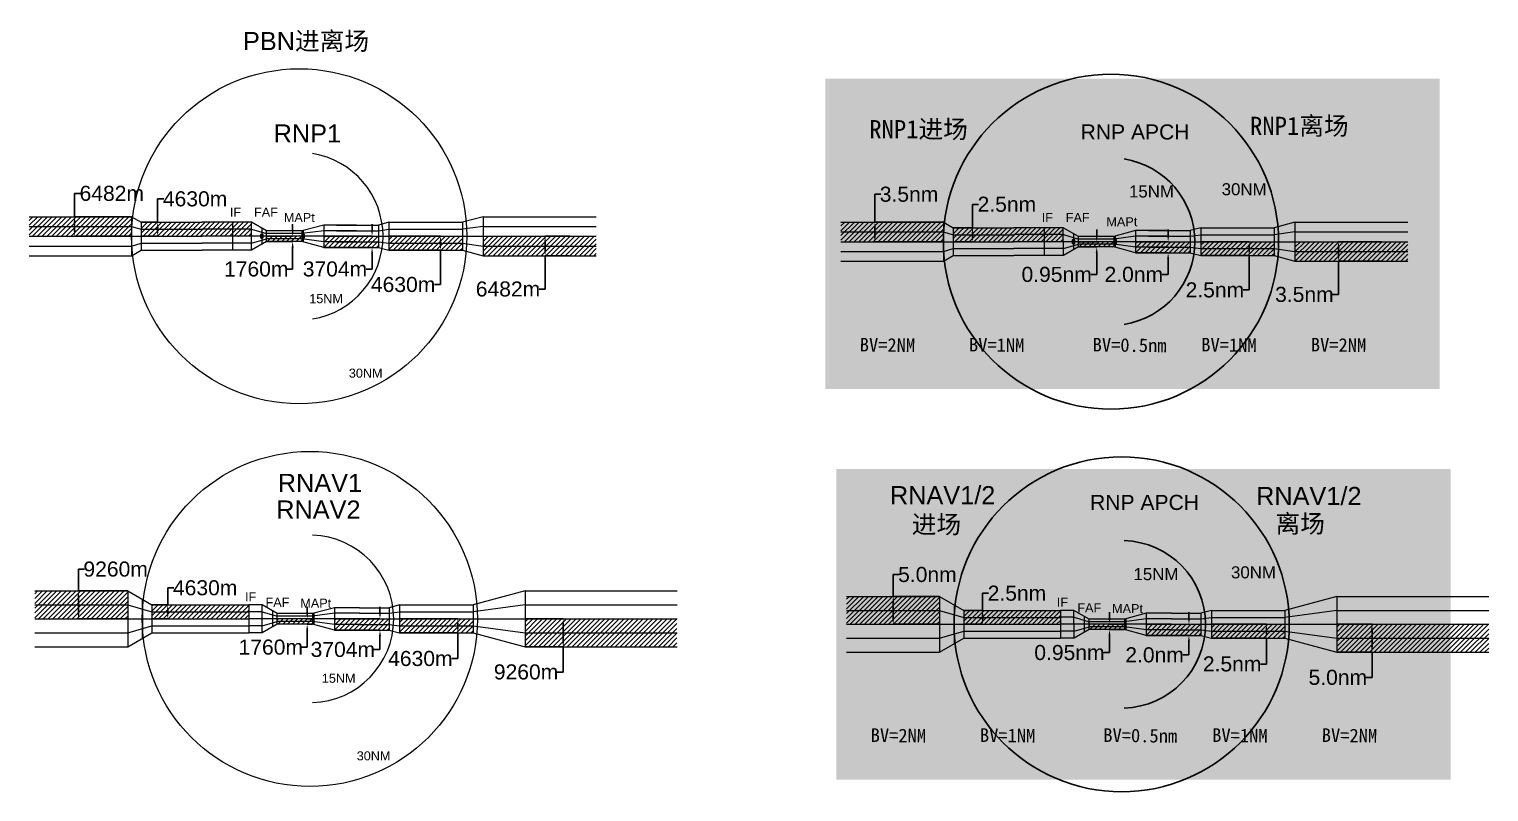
# Model space of a CAD drawing. Header units: metres. Extents: x 19099176 to 20012161, y 3456532 to 4050667.
# Drawn here: x 19465944 to 19949799, y 3797689 to 4050667 of the extents above; entities that cross this region are included whole.
import ezdxf

# ---------------------------------------------------------------- set-up
doc = ezdxf.new("R2010")
doc.units = ezdxf.units.M
doc.header["$MEASUREMENT"] = 0
doc.layers.get('0').update_dxf_attribs({"color": 250, "lineweight": 0})
doc.layers.get('Defpoints').update_dxf_attribs({"color": 6, "lineweight": 0})
doc.styles.add('Legend', font='simhei.ttf')
doc.styles.get("Standard").update_dxf_attribs({"font": 'arial.ttf'})
doc.dimstyles.get("Standard").update_dxf_attribs({"dimtxt": 0.18, "dimasz": 0.18, "dimexe": 0.18, "dimexo": 0.0625, "dimgap": 0.09, "dimtad": 0, "dimtih": 1, "dimtoh": 1, "dimdec": 4, "dimzin": 0, "dimdsep": 46, "dimtxsty": 'Standard', "dimcen": 0.09, "dimadec": 0, "dimazin": 0, "dimtfac": 1, "dimtdec": 4, "dimtofl": 0, "dimtmove": 0, "dimatfit": 3, "dimfxl": 1, "dimtolj": 1, "dimtzin": 0, "dimarcsym": 0})
pattern_1 = [(45, (269098.4, -1798), (-795.49513, 795.49513), [])]

# ---------------------------------------------------------------- blocks, each defined once
blk = doc.blocks.new('*U82')
for p, q in [((-15372, 3704), (-1482, 3704)), ((-15372, 1852), (-1482, 1852)), ((-15372, 0), (-1482, 0)), ((1974, 4630), (-1482, 3704)), ((-1482, 3704), (-1482, -3704)), ((-1482, 1852), (1974, 2315)), ((-1482, 0), (26298, 0)), ((1974, 4630), (26298, 4630)), ((1974, 4630), (1974, -4630)), ((1974, 2315), (26298, 2315)), ((-15372, -1852), (-1482, -1852)), ((-15372, -3704), (-1482, -3704)), ((-1482, -1852), (1974, -2315)), ((-1482, -3704), (1974, -4630)), ((1974, -2315), (26298, -2315)), ((1974, -4630), (26298, -4630))]:
    blk.add_line(p, q)
blk = doc.blocks.new('*U141')
for p, q in [((-17146, 4640), (-33551, 4640)), ((-17137, 2325), (-33551, 2325)), ((0, 0), (-33551, 0)), ((-12158, 1760), (-17146, 4640)), ((-17111, -4620), (-17146, 4640)), ((-17137, 2325), (-12157, 880)), ((-13760, 2685), (-13760, -2686)), ((0, 1760), (-12158, 1760)), ((-12154, -1760), (-12158, 1760)), ((0, 880), (-12157, 880)), ((6811, 3704), (-444, 1760)), ((6811, 1852), (-444, 880)), ((-444, 1760), (-444, -1760)), ((0, 1760), (0, -1760)), ((17604, 0), (0, 0)), ((17604, 3704), (6811, 3704)), ((6811, 3704), (6811, -3704)), ((17604, 1852), (6811, 1852)), ((-17120, -2305), (-33551, -2305)), ((-17111, -4620), (-33551, -4620)), ((-17120, -2305), (-12155, -880)), ((-12154, -1760), (-17111, -4620)), ((0, -880), (-12155, -880)), ((0, -1760), (-12154, -1760)), ((6811, -1852), (-444, -880)), ((6811, -3704), (-444, -1760)), ((17604, -1852), (6811, -1852)), ((17604, -3704), (6811, -3704))]:
    blk.add_line(p, q)
blk = doc.blocks.new('*U140')
for p, q in [((-17146, 4640), (-21587, 4640)), ((-17137, 2325), (-21587, 2325)), ((0, 0), (-21587, 0)), ((-12158, 1760), (-17146, 4640)), ((-17111, -4620), (-17146, 4640)), ((-17137, 2325), (-12157, 880)), ((-13760, 2685), (-13760, -2686)), ((0, 1760), (-12158, 1760)), ((-12154, -1760), (-12158, 1760)), ((0, 880), (-12157, 880)), ((6811, 3704), (-444, 1760)), ((6811, 1852), (-444, 880)), ((-444, 1760), (-444, -1760)), ((0, 1760), (0, -1760)), ((15146, 0), (0, 0)), ((15146, 3704), (6811, 3704)), ((6811, 3704), (6811, -3704)), ((15146, 1852), (6811, 1852)), ((-17120, -2305), (-21587, -2305)), ((-17111, -4620), (-21587, -4620)), ((-17120, -2305), (-12155, -880)), ((-12154, -1760), (-17111, -4620)), ((0, -880), (-12155, -880)), ((0, -1760), (-12154, -1760)), ((6811, -1852), (-444, -880)), ((6811, -3704), (-444, -1760)), ((15146, -1852), (6811, -1852)), ((15146, -3704), (6811, -3704))]:
    blk.add_line(p, q)
blk = doc.blocks.new('*D87')
at = {"color": 0, "lineweight": -2, "transparency": 16777216}
for p, q in [((19482290, 3864307), (19482290, 3871550)), ((19482290, 3871550), (19484290, 3871550)), ((19498622, 3864307), (19482290, 3864307)), ((19482290, 3857047), (19482290, 3862307)), ((19498622, 3855047), (19482290, 3855047))]:
    blk.add_line(p, q, dxfattribs=at)
at = {"color": 0, "transparency": 16777216}
for points in [[(19481957, 3862307), (19482624, 3862307), (19482290, 3864307)], [(19481957, 3857047), (19482624, 3857047), (19482290, 3855047)]]:
    blk.add_solid(points, dxfattribs=at)
at = {"layer": 'Defpoints', "color": 0, "transparency": 16777216}
for p in [(19498622, 3864307), (19482290, 3855047), (19498622, 3855047)]:
    blk.add_point(p, dxfattribs=at)
at = {"color": 0, "transparency": 16777216, "insert": (19494599, 3871550), "char_height": 5000, "attachment_point": 5}
blk.add_mtext('\\A1;9260m', dxfattribs=at)
blk = doc.blocks.new('*D94')
at = {"color": 0, "lineweight": -2, "transparency": 16777216}
for p, q in [((19511872, 3859677), (19511872, 3865355)), ((19511872, 3865355), (19513872, 3865355)), ((19506642, 3859677), (19511872, 3859677)), ((19511872, 3857047), (19511872, 3857677)), ((19506642, 3855047), (19511872, 3855047))]:
    blk.add_line(p, q, dxfattribs=at)
at = {"color": 0, "transparency": 16777216}
for points in [[(19511539, 3857677), (19512205, 3857677), (19511872, 3859677)], [(19511539, 3857047), (19512205, 3857047), (19511872, 3855047)]]:
    blk.add_solid(points, dxfattribs=at)
at = {"layer": 'Defpoints', "color": 0, "transparency": 16777216}
for p in [(19506642, 3859677), (19506642, 3855047), (19511872, 3855047)]:
    blk.add_point(p, dxfattribs=at)
at = {"color": 0, "transparency": 16777216, "insert": (19524281, 3865355), "char_height": 5000, "attachment_point": 5}
blk.add_mtext('\\A1;4630m', dxfattribs=at)
blk = doc.blocks.new('*D88')
at = {"color": 0, "lineweight": -2, "transparency": 16777216}
for p, q in [((19582230, 3857032), (19582232, 3859032)), ((19567155, 3855047), (19582228, 3855032)), ((19567151, 3851343), (19582224, 3851328)), ((19582222, 3849328), (19582217, 3844893)), ((19582217, 3844893), (19580217, 3844893))]:
    blk.add_line(p, q, dxfattribs=at)
at = {"color": 0, "transparency": 16777216}
for points in [[(19581896, 3857032), (19582563, 3857031), (19582227, 3855032)], [(19581888, 3849328), (19582555, 3849327), (19582224, 3851328)]]:
    blk.add_solid(points, dxfattribs=at)
at = {"layer": 'Defpoints', "color": 0, "transparency": 16777216}
for p in [(19567154, 3855047), (19582227, 3855032), (19567151, 3851343)]:
    blk.add_point(p, dxfattribs=at)
at = {"color": 0, "transparency": 16777216, "insert": (19569910, 3844893), "char_height": 5000, "attachment_point": 5}
blk.add_mtext('\\A1;3704m', dxfattribs=at)
blk = doc.blocks.new('*D89')
at = {"color": 0, "lineweight": -2, "transparency": 16777216}
for p, q in [((19630351, 3855047), (19642959, 3855047)), ((19642959, 3853047), (19642959, 3847787)), ((19630351, 3845787), (19642959, 3845787)), ((19642959, 3845787), (19642959, 3837433)), ((19642959, 3837433), (19640959, 3837433))]:
    blk.add_line(p, q, dxfattribs=at)
at = {"color": 0, "transparency": 16777216}
for points in [[(19642626, 3853047), (19643292, 3853047), (19642959, 3855047)], [(19642626, 3847787), (19643292, 3847787), (19642959, 3845787)]]:
    blk.add_solid(points, dxfattribs=at)
at = {"layer": 'Defpoints', "color": 0, "transparency": 16777216}
for p in [(19630351, 3855047), (19642959, 3855047), (19630351, 3845787)]:
    blk.add_point(p, dxfattribs=at)
at = {"color": 0, "transparency": 16777216, "insert": (19630650, 3837433), "char_height": 5000, "attachment_point": 5}
blk.add_mtext('\\A1;9260m', dxfattribs=at)
blk = doc.blocks.new('*D95')
at = {"color": 0, "lineweight": -2, "transparency": 16777216}
for p, q in [((19588748, 3855047), (19608024, 3855047)), ((19608024, 3853047), (19608024, 3852417)), ((19588748, 3850417), (19608024, 3850417)), ((19608024, 3850417), (19608024, 3841888)), ((19608024, 3841888), (19606024, 3841888))]:
    blk.add_line(p, q, dxfattribs=at)
at = {"color": 0, "transparency": 16777216}
for points in [[(19607690, 3853047), (19608357, 3853047), (19608024, 3855047)], [(19607690, 3852417), (19608357, 3852417), (19608024, 3850417)]]:
    blk.add_solid(points, dxfattribs=at)
at = {"layer": 'Defpoints', "color": 0, "transparency": 16777216}
for p in [(19588748, 3855047), (19608024, 3855047), (19588748, 3850417)]:
    blk.add_point(p, dxfattribs=at)
at = {"color": 0, "transparency": 16777216, "insert": (19595614, 3841888), "char_height": 5000, "attachment_point": 5}
blk.add_mtext('\\A1;4630m', dxfattribs=at)
blk = doc.blocks.new('*D96')
at = {"color": 0, "lineweight": -2, "transparency": 16777216}
for p, q in [((19481004, 3988459), (19481004, 3996182)), ((19481004, 3996182), (19483004, 3996182)), ((19499896, 3988459), (19481004, 3988459)), ((19481004, 3983977), (19481004, 3986459)), ((19499896, 3981977), (19481004, 3981977))]:
    blk.add_line(p, q, dxfattribs=at)
at = {"color": 0, "transparency": 16777216}
for points in [[(19480671, 3986459), (19481338, 3986459), (19481004, 3988459)], [(19480671, 3983977), (19481338, 3983977), (19481004, 3981977)]]:
    blk.add_solid(points, dxfattribs=at)
at = {"layer": 'Defpoints', "color": 0, "transparency": 16777216}
for p in [(19499896, 3988459), (19481004, 3981977), (19499896, 3981977)]:
    blk.add_point(p, dxfattribs=at)
at = {"color": 0, "transparency": 16777216, "insert": (19493327, 3996182), "char_height": 5000, "attachment_point": 5}
blk.add_mtext('\\A1;6482m', dxfattribs=at)
blk = doc.blocks.new('*D90')
at = {"color": 0, "lineweight": -2, "transparency": 16777216}
for p, q in [((19508527, 3986607), (19508527, 3994360)), ((19508527, 3994360), (19510527, 3994360)), ((19503104, 3986607), (19508527, 3986607)), ((19508527, 3983977), (19508527, 3984607)), ((19503104, 3981977), (19508527, 3981977))]:
    blk.add_line(p, q, dxfattribs=at)
at = {"color": 0, "transparency": 16777216}
for points in [[(19508194, 3984607), (19508860, 3984607), (19508527, 3986607)], [(19508194, 3983977), (19508860, 3983977), (19508527, 3981977)]]:
    blk.add_solid(points, dxfattribs=at)
at = {"layer": 'Defpoints', "color": 0, "transparency": 16777216}
for p in [(19503104, 3986607), (19503104, 3981977), (19508527, 3981977)]:
    blk.add_point(p, dxfattribs=at)
at = {"color": 0, "transparency": 16777216, "insert": (19520936, 3994360), "char_height": 5000, "attachment_point": 5}
blk.add_mtext('\\A1;4630m', dxfattribs=at)
blk = doc.blocks.new('*D91')
at = {"color": 0, "lineweight": -2, "transparency": 16777216}
for p, q in [((19585210, 3981977), (19602303, 3981977)), ((19585210, 3977347), (19602303, 3977347)), ((19602303, 3979977), (19602303, 3979347)), ((19602303, 3977347), (19602303, 3965947)), ((19602303, 3965947), (19600303, 3965947))]:
    blk.add_line(p, q, dxfattribs=at)
at = {"color": 0, "transparency": 16777216}
for points in [[(19601970, 3979977), (19602637, 3979977), (19602303, 3981977)], [(19601970, 3979347), (19602637, 3979347), (19602303, 3977347)]]:
    blk.add_solid(points, dxfattribs=at)
at = {"layer": 'Defpoints', "color": 0, "transparency": 16777216}
for p in [(19585210, 3981977), (19585210, 3977347), (19602303, 3981977)]:
    blk.add_point(p, dxfattribs=at)
at = {"color": 0, "transparency": 16777216, "insert": (19589894, 3965947), "char_height": 5000, "attachment_point": 5}
blk.add_mtext('\\A1;4630m', dxfattribs=at)
blk = doc.blocks.new('*D92')
at = {"color": 0, "lineweight": -2, "transparency": 16777216}
for p, q in [((19579614, 3983977), (19579614, 3985977)), ((19563612, 3978273), (19579614, 3978273)), ((19563616, 3981977), (19579614, 3981977)), ((19579614, 3976273), (19579614, 3971106)), ((19579614, 3971106), (19577614, 3971106))]:
    blk.add_line(p, q, dxfattribs=at)
at = {"color": 0, "transparency": 16777216}
for points in [[(19579281, 3983977), (19579948, 3983977), (19579614, 3981977)], [(19579281, 3976273), (19579948, 3976273), (19579614, 3978273)]]:
    blk.add_solid(points, dxfattribs=at)
at = {"layer": 'Defpoints', "color": 0, "transparency": 16777216}
for p in [(19563612, 3978273), (19563616, 3981977), (19579614, 3981977)]:
    blk.add_point(p, dxfattribs=at)
at = {"color": 0, "transparency": 16777216, "insert": (19567307, 3971106), "char_height": 5000, "attachment_point": 5}
blk.add_mtext('\\A1;3704m', dxfattribs=at)
blk = doc.blocks.new('*D93')
at = {"color": 0, "lineweight": -2, "transparency": 16777216}
for p, q in [((19553277, 3983977), (19553277, 3985977)), ((19544646, 3981977), (19553277, 3981977)), ((19544647, 3980217), (19553277, 3980217)), ((19553277, 3978217), (19553277, 3971091)), ((19553277, 3971091), (19551277, 3971091))]:
    blk.add_line(p, q, dxfattribs=at)
at = {"color": 0, "transparency": 16777216}
for points in [[(19552944, 3983977), (19553611, 3983977), (19553277, 3981977)], [(19552944, 3978217), (19553611, 3978217), (19553277, 3980217)]]:
    blk.add_solid(points, dxfattribs=at)
at = {"layer": 'Defpoints', "color": 0, "transparency": 16777216}
for p in [(19544646, 3981977), (19544647, 3980217), (19553277, 3981977)]:
    blk.add_point(p, dxfattribs=at)
at = {"color": 0, "transparency": 16777216, "insert": (19541204, 3971091), "char_height": 5000, "attachment_point": 5}
blk.add_mtext('\\A1;1760m', dxfattribs=at)
blk = doc.blocks.new('*U80')
for p, q in [((-35630, 9260), (-4812, 9260)), ((-4812, 9260), (-4812, -9260)), ((-4812, 9260), (3208, 4630)), ((16, 6473), (16, -6473)), ((-35630, 4630), (-4812, 4630)), ((-35630, 0), (35319, 0)), ((-4812, 4630), (3208, 2315)), ((3208, 4630), (35319, 4630)), ((3208, 4630), (3208, -4630)), ((3208, 2315), (35319, 2315)), ((-35630, -4630), (-4812, -4630)), ((-4812, -4630), (3208, -2315)), ((-4812, -9260), (3208, -4630)), ((3208, -2315), (35319, -2315)), ((3208, -4630), (35319, -4630)), ((-35630, -9260), (-4812, -9260))]:
    blk.add_line(p, q)
blk = doc.blocks.new('*U81')
for p, q in [((15797, 9260), (-1482, 4630)), ((15797, 9260), (66147, 9260)), ((15797, 9260), (15797, -9260)), ((-15372, 4630), (-1482, 4630)), ((-15372, 2315), (-1482, 2315)), ((-15372, 0), (-1482, 0)), ((15797, 4630), (-1482, 2315)), ((-1482, 4630), (-1482, -4630)), ((-1482, 0), (66147, 0)), ((15797, 4630), (66147, 4630)), ((-15372, -2315), (-1482, -2315)), ((-15372, -4630), (-1482, -4630)), ((-1482, -2315), (15797, -4630)), ((-1482, -4630), (15797, -9260)), ((15797, -4630), (66147, -4630)), ((15797, -9260), (66147, -9260))]:
    blk.add_line(p, q)
blk = doc.blocks.new('*U83')
for p, q in [((-11288, 3704), (-1482, 3704)), ((-11288, 1852), (-1482, 1852)), ((-11288, 0), (-1482, 0)), ((1974, 4630), (-1482, 3704)), ((-1482, 3704), (-1482, -3704)), ((-1482, 1852), (1974, 2315)), ((-1482, 0), (14963, 0)), ((1974, 4630), (14963, 4630)), ((1974, 4630), (1974, -4630)), ((1974, 2315), (14963, 2315)), ((-11288, -1852), (-1482, -1852)), ((-11288, -3704), (-1482, -3704)), ((-1482, -1852), (1974, -2315)), ((-1482, -3704), (1974, -4630)), ((1974, -2315), (14963, -2315)), ((1974, -4630), (14963, -4630))]:
    blk.add_line(p, q)
blk = doc.blocks.new('*U84')
for p, q in [((-33952, 6482), (0, 6482)), ((0, 6482), (0, -6482)), ((0, 6482), (3208, 4630)), ((-33952, 3241), (0, 3241)), ((-33952, 0), (3208, 0)), ((0, 3241), (3208, 2315)), ((3208, 4630), (3208, -4630)), ((3208, 4630), (23354, 4630)), ((3208, 2315), (23354, 2315)), ((3208, 0), (23354, 0)), ((-33952, -3241), (0, -3241)), ((0, -3241), (3208, -2315)), ((0, -6482), (3208, -4630)), ((3208, -2315), (23354, -2315)), ((3208, -4630), (23354, -4630)), ((-33952, -6482), (0, -6482))]:
    blk.add_line(p, q)
blk = doc.blocks.new('*U85')
for p, q in [((5430, 6482), (-1482, 4630)), ((5430, 6482), (42886, 6482)), ((5430, 6482), (5430, -6482)), ((-24000, 4630), (-1482, 4630)), ((-24000, 2315), (-1482, 2315)), ((-24000, 0), (-1482, 0)), ((-1482, 4630), (-1482, -4630)), ((5430, 3241), (-1482, 2315)), ((-1482, 0), (42886, 0)), ((5430, 3241), (42886, 3241)), ((-24000, -2315), (-1482, -2315)), ((-24000, -4630), (-1482, -4630)), ((-1482, -2315), (5430, -3241)), ((-1482, -4630), (5430, -6482)), ((5430, -3241), (42886, -3241)), ((5430, -6482), (42886, -6482))]:
    blk.add_line(p, q)
blk = doc.blocks.new('*D157')
at = {"color": 0, "lineweight": -2, "transparency": 16777216}
for p, q in [((19645128, 3981977), (19636985, 3981977)), ((19636985, 3979977), (19636985, 3977495)), ((19645128, 3975495), (19636985, 3975495)), ((19636985, 3975495), (19636985, 3964458)), ((19636985, 3964458), (19634985, 3964458))]:
    blk.add_line(p, q, dxfattribs=at)
at = {"color": 0, "transparency": 16777216}
for points in [[(19636652, 3979977), (19637319, 3979977), (19636985, 3981977)], [(19636652, 3977495), (19637319, 3977495), (19636985, 3975495)]]:
    blk.add_solid(points, dxfattribs=at)
at = {"layer": 'Defpoints', "color": 0, "transparency": 16777216}
for p in [(19645128, 3981977), (19636985, 3975495), (19645128, 3975495)]:
    blk.add_point(p, dxfattribs=at)
at = {"color": 0, "transparency": 16777216, "insert": (19624663, 3964458), "char_height": 5000, "attachment_point": 5}
blk.add_mtext('\\A1;6482m', dxfattribs=at)
blk = doc.blocks.new('*D158')
at = {"color": 0, "lineweight": -2, "transparency": 16777216}
for p, q in [((19558097, 3857047), (19558097, 3859047)), ((19559896, 3855047), (19558097, 3855047)), ((19559896, 3853287), (19558097, 3853287)), ((19558097, 3851287), (19558097, 3845663)), ((19558097, 3845663), (19556097, 3845663))]:
    blk.add_line(p, q, dxfattribs=at)
at = {"color": 0, "transparency": 16777216}
for points in [[(19557764, 3857047), (19558430, 3857047), (19558097, 3855047)], [(19557764, 3851287), (19558430, 3851287), (19558097, 3853287)]]:
    blk.add_solid(points, dxfattribs=at)
at = {"layer": 'Defpoints', "color": 0, "transparency": 16777216}
for p in [(19558097, 3855047), (19559896, 3855047), (19559896, 3853287)]:
    blk.add_point(p, dxfattribs=at)
at = {"color": 0, "transparency": 16777216, "insert": (19546024, 3845663), "char_height": 5000, "attachment_point": 5}
blk.add_mtext('\\A1;1760m', dxfattribs=at)
blk = doc.blocks.new('*D166')
at = {"color": 0, "lineweight": -2, "transparency": 16777216}
for p, q in [((19752361, 3862509), (19752361, 3869752)), ((19752361, 3869752), (19754361, 3869752)), ((19767721, 3862509), (19752361, 3862509)), ((19752361, 3855249), (19752361, 3860509)), ((19767721, 3853249), (19752361, 3853249))]:
    blk.add_line(p, q, dxfattribs=at)
at = {"color": 0, "transparency": 16777216}
for points in [[(19752027, 3860509), (19752694, 3860509), (19752361, 3862509)], [(19752027, 3855249), (19752694, 3855249), (19752361, 3853249)]]:
    blk.add_solid(points, dxfattribs=at)
at = {"layer": 'Defpoints', "color": 0, "transparency": 16777216}
for p in [(19767721, 3862509), (19752361, 3853249), (19767721, 3853249)]:
    blk.add_point(p, dxfattribs=at)
at = {"color": 0, "transparency": 16777216, "insert": (19763697, 3869752), "char_height": 5000, "attachment_point": 5}
blk.add_mtext('\\A1;5.0nm', dxfattribs=at)
blk = doc.blocks.new('*D173')
at = {"color": 0, "lineweight": -2, "transparency": 16777216}
for p, q in [((19782000, 3857879), (19782000, 3863557)), ((19782000, 3863557), (19784000, 3863557)), ((19775740, 3857879), (19782000, 3857879)), ((19775740, 3853249), (19782000, 3853249)), ((19782000, 3855249), (19782000, 3855879))]:
    blk.add_line(p, q, dxfattribs=at)
at = {"color": 0, "transparency": 16777216}
for points in [[(19781667, 3855879), (19782334, 3855879), (19782000, 3857879)], [(19781667, 3855249), (19782334, 3855249), (19782000, 3853249)]]:
    blk.add_solid(points, dxfattribs=at)
at = {"layer": 'Defpoints', "color": 0, "transparency": 16777216}
for p in [(19775740, 3857879), (19775740, 3853249), (19782000, 3853249)]:
    blk.add_point(p, dxfattribs=at)
at = {"color": 0, "transparency": 16777216, "insert": (19793380, 3863557), "char_height": 5000, "attachment_point": 5}
blk.add_mtext('\\A1;2.5nm', dxfattribs=at)
blk = doc.blocks.new('*D167')
at = {"color": 0, "lineweight": -2, "transparency": 16777216}
for p, q in [((19850400, 3855235), (19850402, 3857235)), ((19836253, 3853249), (19850398, 3853235)), ((19836249, 3849545), (19850394, 3849531)), ((19850392, 3847531), (19850388, 3843095)), ((19850388, 3843095), (19848388, 3843095))]:
    blk.add_line(p, q, dxfattribs=at)
at = {"color": 0, "transparency": 16777216}
for points in [[(19850067, 3855235), (19850734, 3855234), (19850398, 3853235)], [(19850059, 3847531), (19850726, 3847530), (19850394, 3849531)]]:
    blk.add_solid(points, dxfattribs=at)
at = {"layer": 'Defpoints', "color": 0, "transparency": 16777216}
for p in [(19836253, 3853249), (19850398, 3853235), (19836249, 3849545)]:
    blk.add_point(p, dxfattribs=at)
at = {"color": 0, "transparency": 16777216, "insert": (19839008, 3843095), "char_height": 5000, "attachment_point": 5}
blk.add_mtext('\\A1;2.0nm', dxfattribs=at)
blk = doc.blocks.new('*D168')
at = {"color": 0, "lineweight": -2, "transparency": 16777216}
for p, q in [((19899450, 3853249), (19911086, 3853249)), ((19911086, 3851249), (19911086, 3845989)), ((19899450, 3843989), (19911086, 3843989)), ((19911086, 3843989), (19911086, 3835635)), ((19911086, 3835635), (19909086, 3835635))]:
    blk.add_line(p, q, dxfattribs=at)
at = {"color": 0, "transparency": 16777216}
for points in [[(19910752, 3851249), (19911419, 3851249), (19911086, 3853249)], [(19910752, 3845989), (19911419, 3845989), (19911086, 3843989)]]:
    blk.add_solid(points, dxfattribs=at)
at = {"layer": 'Defpoints', "color": 0, "transparency": 16777216}
for p in [(19899450, 3853249), (19911086, 3853249), (19899450, 3843989)]:
    blk.add_point(p, dxfattribs=at)
at = {"color": 0, "transparency": 16777216, "insert": (19899749, 3835635), "char_height": 5000, "attachment_point": 5}
blk.add_mtext('\\A1;5.0nm', dxfattribs=at)
blk = doc.blocks.new('*D174')
at = {"color": 0, "lineweight": -2, "transparency": 16777216}
for p, q in [((19857846, 3853249), (19876092, 3853249)), ((19857846, 3848619), (19876092, 3848619)), ((19876092, 3851249), (19876092, 3850619)), ((19876092, 3848619), (19876092, 3840090)), ((19876092, 3840090), (19874092, 3840090))]:
    blk.add_line(p, q, dxfattribs=at)
at = {"color": 0, "transparency": 16777216}
for points in [[(19875759, 3851249), (19876425, 3851249), (19876092, 3853249)], [(19875759, 3850619), (19876425, 3850619), (19876092, 3848619)]]:
    blk.add_solid(points, dxfattribs=at)
at = {"layer": 'Defpoints', "color": 0, "transparency": 16777216}
for p in [(19857846, 3853249), (19876092, 3853249), (19857846, 3848619)]:
    blk.add_point(p, dxfattribs=at)
at = {"color": 0, "transparency": 16777216, "insert": (19864713, 3840090), "char_height": 5000, "attachment_point": 5}
blk.add_mtext('\\A1;2.5nm', dxfattribs=at)
blk = doc.blocks.new('*D175')
at = {"color": 0, "lineweight": -2, "transparency": 16777216}
for p, q in [((19746275, 3986661), (19746275, 3995889)), ((19746275, 3995889), (19748275, 3995889)), ((19768994, 3986661), (19746275, 3986661)), ((19746275, 3982179), (19746275, 3984661)), ((19768994, 3980179), (19746275, 3980179))]:
    blk.add_line(p, q, dxfattribs=at)
at = {"color": 0, "transparency": 16777216}
for points in [[(19745942, 3984661), (19746609, 3984661), (19746275, 3986661)], [(19745942, 3982179), (19746609, 3982179), (19746275, 3980179)]]:
    blk.add_solid(points, dxfattribs=at)
at = {"layer": 'Defpoints', "color": 0, "transparency": 16777216}
for p in [(19768994, 3986661), (19746275, 3980179), (19768994, 3980179)]:
    blk.add_point(p, dxfattribs=at)
at = {"color": 0, "transparency": 16777216, "insert": (19757610, 3995889), "char_height": 5000, "attachment_point": 5}
blk.add_mtext('\\A1;3.5nm', dxfattribs=at)
blk = doc.blocks.new('*D169')
at = {"color": 0, "lineweight": -2, "transparency": 16777216}
for p, q in [((19778655, 3984809), (19778655, 3992562)), ((19778655, 3992562), (19780655, 3992562)), ((19772202, 3984809), (19778656, 3984809)), ((19778655, 3982179), (19778655, 3982809)), ((19772202, 3980179), (19778656, 3980179))]:
    blk.add_line(p, q, dxfattribs=at)
at = {"color": 0, "transparency": 16777216}
for points in [[(19778322, 3982809), (19778989, 3982809), (19778655, 3984809)], [(19778322, 3982179), (19778989, 3982179), (19778655, 3980179)]]:
    blk.add_solid(points, dxfattribs=at)
at = {"layer": 'Defpoints', "color": 0, "transparency": 16777216}
for p in [(19772202, 3984809), (19772202, 3980179), (19778655, 3980179)]:
    blk.add_point(p, dxfattribs=at)
at = {"color": 0, "transparency": 16777216, "insert": (19790035, 3992562), "char_height": 5000, "attachment_point": 5}
blk.add_mtext('\\A1;2.5nm', dxfattribs=at)
blk = doc.blocks.new('*D170')
at = {"color": 0, "lineweight": -2, "transparency": 16777216}
for p, q in [((19854308, 3980179), (19870372, 3980179)), ((19870372, 3978179), (19870372, 3977549)), ((19854308, 3975549), (19870372, 3975549)), ((19870372, 3975549), (19870372, 3964149)), ((19870372, 3964149), (19868372, 3964149))]:
    blk.add_line(p, q, dxfattribs=at)
at = {"color": 0, "transparency": 16777216}
for points in [[(19870038, 3978179), (19870705, 3978179), (19870372, 3980179)], [(19870038, 3977549), (19870705, 3977549), (19870372, 3975549)]]:
    blk.add_solid(points, dxfattribs=at)
at = {"layer": 'Defpoints', "color": 0, "transparency": 16777216}
for p in [(19854308, 3980179), (19870372, 3980179), (19854308, 3975549)]:
    blk.add_point(p, dxfattribs=at)
at = {"color": 0, "transparency": 16777216, "insert": (19858992, 3964149), "char_height": 5000, "attachment_point": 5}
blk.add_mtext('\\A1;2.5nm', dxfattribs=at)
blk = doc.blocks.new('*D171')
at = {"color": 0, "lineweight": -2, "transparency": 16777216}
for p, q in [((19843504, 3982179), (19843504, 3984179)), ((19832715, 3980179), (19843504, 3980179)), ((19832711, 3976475), (19843504, 3976475)), ((19843504, 3974475), (19843504, 3969308)), ((19843504, 3969308), (19841504, 3969308))]:
    blk.add_line(p, q, dxfattribs=at)
at = {"color": 0, "transparency": 16777216}
for points in [[(19843171, 3982179), (19843837, 3982179), (19843504, 3980179)], [(19843171, 3974475), (19843837, 3974475), (19843504, 3976475)]]:
    blk.add_solid(points, dxfattribs=at)
at = {"layer": 'Defpoints', "color": 0, "transparency": 16777216}
for p in [(19832715, 3980179), (19843504, 3980179), (19832711, 3976475)]:
    blk.add_point(p, dxfattribs=at)
at = {"color": 0, "transparency": 16777216, "insert": (19832125, 3969308), "char_height": 5000, "attachment_point": 5}
blk.add_mtext('\\A1;2.0nm', dxfattribs=at)
blk = doc.blocks.new('*D172')
at = {"color": 0, "lineweight": -2, "transparency": 16777216}
for p, q in [((19819823, 3982179), (19819823, 3984179)), ((19813744, 3980179), (19819823, 3980179)), ((19813745, 3978419), (19819823, 3978419)), ((19819823, 3976419), (19819823, 3969293)), ((19819823, 3969293), (19817823, 3969293))]:
    blk.add_line(p, q, dxfattribs=at)
at = {"color": 0, "transparency": 16777216}
for points in [[(19819489, 3982179), (19820156, 3982179), (19819823, 3980179)], [(19819489, 3976419), (19820156, 3976419), (19819823, 3978419)]]:
    blk.add_solid(points, dxfattribs=at)
at = {"layer": 'Defpoints', "color": 0, "transparency": 16777216}
for p in [(19813744, 3980179), (19813745, 3978419), (19819823, 3980179)]:
    blk.add_point(p, dxfattribs=at)
at = {"color": 0, "transparency": 16777216, "insert": (19806543, 3969293), "char_height": 5000, "attachment_point": 5}
blk.add_mtext('\\A1;0.95nm', dxfattribs=at)
blk = doc.blocks.new('*D164')
at = {"color": 0, "lineweight": -2, "transparency": 16777216}
for p, q in [((19914226, 3980179), (19900000, 3980179)), ((19900000, 3978179), (19900000, 3975697)), ((19914226, 3973697), (19900000, 3973697)), ((19900000, 3973697), (19900000, 3962660)), ((19900000, 3962660), (19898000, 3962660))]:
    blk.add_line(p, q, dxfattribs=at)
at = {"color": 0, "transparency": 16777216}
for points in [[(19899666, 3978179), (19900333, 3978179), (19900000, 3980179)], [(19899666, 3975697), (19900333, 3975697), (19900000, 3973697)]]:
    blk.add_solid(points, dxfattribs=at)
at = {"layer": 'Defpoints', "color": 0, "transparency": 16777216}
for p in [(19914226, 3980179), (19900000, 3973697), (19914226, 3973697)]:
    blk.add_point(p, dxfattribs=at)
at = {"color": 0, "transparency": 16777216, "insert": (19888665, 3962660), "char_height": 5000, "attachment_point": 5}
blk.add_mtext('\\A1;3.5nm', dxfattribs=at)
blk = doc.blocks.new('*D165')
at = {"color": 0, "lineweight": -2, "transparency": 16777216}
for p, q in [((19824059, 3855249), (19824059, 3857249)), ((19828994, 3853249), (19824059, 3853249)), ((19828994, 3851489), (19824059, 3851489)), ((19824059, 3849489), (19824059, 3843865)), ((19824059, 3843865), (19822059, 3843865))]:
    blk.add_line(p, q, dxfattribs=at)
at = {"color": 0, "transparency": 16777216}
for points in [[(19823726, 3855249), (19824392, 3855249), (19824059, 3853249)], [(19823726, 3849489), (19824392, 3849489), (19824059, 3851489)]]:
    blk.add_solid(points, dxfattribs=at)
at = {"layer": 'Defpoints', "color": 0, "transparency": 16777216}
for p in [(19824059, 3853249), (19828994, 3853249), (19828994, 3851489)]:
    blk.add_point(p, dxfattribs=at)
at = {"color": 0, "transparency": 16777216, "insert": (19810780, 3843865), "char_height": 5000, "attachment_point": 5}
blk.add_mtext('\\A1;0.95nm', dxfattribs=at)

msp = doc.modelspace()

# ---------------------------------------------------------------- hatches: boundary and pattern name
at = {"true_color": 0x78e6d0}
h = msp.add_hatch(color=121, dxfattribs=at)
h.dxf.hatch_style = 1
h.paths.add_polyline_path([(19768994.149, 4034301.191), (19729856.685, 4034301.191), (19729856.685, 3931272.141), (19768994.149, 3931272.141)])
h.paths.add_polyline_path([(19933483.262, 4034301.191), (19880114.149, 4034301.191), (19880114.149, 3931272.141), (19933483.262, 3931272.141)])
at = {"transparency": 33554653}
h = msp.add_hatch(color=110, dxfattribs=at)
h.dxf.hatch_style = 1
h.paths.add_polyline_path([(19812140.1, 4034301.191), (19768994.149, 4034301.191), (19768994.149, 3931272.141), (19812140.1, 3931272.141)])
h.paths.add_polyline_path([(19880114.149, 4034301.191), (19852334.149, 4034301.191), (19852334.149, 3931272.141), (19880114.149, 3931272.141)])
h = msp.add_hatch(color=4)
h.dxf.hatch_style = 1
h.paths.add_polyline_path([(19852334.149, 4034301.191), (19812140.1, 4034301.191), (19812140.1, 3931272.141), (19852334.149, 3931272.141)])
h = msp.add_hatch()
h.set_pattern_fill('ANSI31', color=256, scale=9000)
h.paths.add_polyline_path([(19653901.944, 3981977.075), (19616445.528, 3981977.075), (19616445.528, 3978736.075), (19653901.944, 3978736.075)])
h.paths.add_polyline_path([(19653901.944, 3978736.075), (19616445.528, 3978736.075), (19616445.528, 3975495.075), (19653901.944, 3975495.075)])
h.paths.add_polyline_path([(19609533.77, 3981977.075), (19587016.039, 3981977.075), (19585209.649, 3981977.075), (19585209.649, 3979662.075), (19609533.77, 3979662.075)])
h.paths.add_polyline_path([(19609533.77, 3979662.075), (19585209.649, 3979662.075), (19585209.649, 3977347.075), (19609533.77, 3977347.075)])
h.paths.add_polyline_path([(19581753.77, 3981977.075), (19567863.77, 3981977.075), (19563612.401, 3981977.075), (19563612.401, 3980125.075), (19574405.535, 3980125.075), (19581753.77, 3980125.075)])
h.paths.add_polyline_path([(19581753.77, 3980125.075), (19567863.77, 3980125.075), (19563612.401, 3980125.075), (19563612.401, 3978273.075), (19574405.535, 3978273.075), (19581753.77, 3978273.075)])
h.paths.add_polyline_path([(19539655.414, 3986617.075), (19518467.893, 3986617.075), (19503103.528, 3986607.075), (19503103.528, 3984292.075), (19523249.949, 3984292.075), (19539664.074, 3984302.075)])
h.paths.add_polyline_path([(19539672.772, 3981977.075), (19539664.074, 3984302.075), (19523249.949, 3984292.075), (19503103.528, 3984292.075), (19503103.528, 3981977.075), (19523249.949, 3981977.075)])
h.paths.add_polyline_path([(19499895.77, 3988459.075), (19465943.716, 3988459.075), (19465943.716, 3985218.075), (19499895.77, 3985218.075)])
h.paths.add_polyline_path([(19499895.77, 3985218.075), (19465943.716, 3985218.075), (19465943.716, 3981977.075), (19499895.77, 3981977.075)])
h = msp.add_hatch()
h.set_pattern_fill('ANSI31', color=256, scale=9000)
h.set_pattern_definition(pattern_1)
h.paths.add_polyline_path([(19923000.323, 3980179.124), (19885543.907, 3980179.124), (19885543.907, 3976938.124), (19923000.323, 3976938.124)])
h.paths.add_polyline_path([(19923000.323, 3976938.124), (19885543.907, 3976938.124), (19885543.907, 3973697.124), (19923000.323, 3973697.124)])
h.paths.add_polyline_path([(19878632.149, 3980179.124), (19856114.418, 3980179.124), (19854308.028, 3980179.124), (19854308.028, 3977864.124), (19878632.149, 3977864.124)])
h.paths.add_polyline_path([(19878632.149, 3977864.124), (19854308.028, 3977864.124), (19854308.028, 3975549.124), (19878632.149, 3975549.124)])
h.paths.add_polyline_path([(19850852.149, 3980179.124), (19836962.149, 3980179.124), (19832710.781, 3980179.124), (19832710.781, 3978327.124), (19843503.914, 3978327.124), (19850852.149, 3978327.124)])
h.paths.add_polyline_path([(19850852.149, 3978327.124), (19836962.149, 3978327.124), (19832710.781, 3978327.124), (19832710.781, 3976475.124), (19843503.914, 3976475.124), (19850852.149, 3976475.124)])
h.paths.add_polyline_path([(19808753.793, 3984819.124), (19787566.272, 3984819.124), (19772201.907, 3984809.124), (19772201.907, 3982494.124), (19792348.328, 3982494.124), (19808762.454, 3982504.124)])
h.paths.add_polyline_path([(19808771.151, 3980179.124), (19808762.454, 3982504.124), (19792348.328, 3982494.124), (19772201.907, 3982494.124), (19772201.907, 3980179.124), (19792348.328, 3980179.124)])
h.paths.add_polyline_path([(19768994.149, 3986661.124), (19735042.095, 3986661.124), (19735042.095, 3983420.124), (19768994.149, 3983420.124)])
h.paths.add_polyline_path([(19768994.149, 3983420.124), (19735042.095, 3983420.124), (19735042.095, 3980179.124), (19768994.149, 3980179.124)])
h = msp.add_hatch()
h.set_pattern_fill('ANSI31', color=256, scale=9000)
h.paths.add_polyline_path([(19556357.401, 3981097.075), (19544646.134, 3981097.075), (19544646.939, 3980217.075), (19556357.401, 3980217.075)])
h.paths.add_polyline_path([(19556357.401, 3981977.075), (19544645.33, 3981977.075), (19544646.134, 3981097.075), (19556357.401, 3981097.075)])
h = msp.add_hatch()
h.set_pattern_fill('ANSI31', color=256, scale=9000)
h.set_pattern_definition(pattern_1)
h.paths.add_polyline_path([(19825455.781, 3979299.124), (19813744.514, 3979299.124), (19813745.318, 3978419.124), (19825455.781, 3978419.124)])
h.paths.add_polyline_path([(19825455.781, 3980179.124), (19813743.709, 3980179.124), (19813744.514, 3979299.124), (19825455.781, 3979299.124)])
at = {"true_color": 0x78e6d0}
h = msp.add_hatch(color=121, dxfattribs=at)
h.dxf.hatch_style = 1
h.paths.add_polyline_path([(19772619.777, 3904778.498), (19733482.313, 3904778.498), (19733482.313, 3801749.448), (19772619.777, 3801749.448)])
h.paths.add_polyline_path([(19937108.89, 3904778.498), (19883739.777, 3904778.498), (19883739.777, 3801749.448), (19937108.89, 3801749.448)])
at = {"transparency": 33554653}
h = msp.add_hatch(color=110, dxfattribs=at)
h.dxf.hatch_style = 1
h.paths.add_polyline_path([(19815765.728, 3904778.498), (19772619.777, 3904778.498), (19772619.777, 3801749.448), (19815765.728, 3801749.448)])
h.paths.add_polyline_path([(19883739.777, 3904778.498), (19855959.777, 3904778.498), (19855959.777, 3801749.448), (19883739.777, 3801749.448)])
h = msp.add_hatch(color=4)
h.dxf.hatch_style = 1
h.paths.add_polyline_path([(19855959.777, 3904778.498), (19815765.728, 3904778.498), (19815765.728, 3801749.448), (19855959.777, 3801749.448)])
h = msp.add_hatch()
h.set_pattern_fill('ANSI31', color=256, scale=9000)
h.paths.add_polyline_path([(19498622.359, 3859677.209), (19467803.641, 3859677.209), (19467803.641, 3855047.209), (19498622.359, 3855047.209)])
h.paths.add_polyline_path([(19498622.359, 3864307.209), (19467803.641, 3864307.209), (19467803.641, 3859677.209), (19498622.359, 3859677.209)])
h.paths.add_polyline_path([(19538752.583, 3857362.209), (19506641.754, 3857362.209), (19506641.754, 3855047.209), (19538752.583, 3855047.209)])
h.paths.add_polyline_path([(19538752.583, 3859677.209), (19506641.754, 3859677.209), (19506641.754, 3857362.209), (19538752.583, 3857362.209)])
h.paths.add_polyline_path([(19559895.627, 3855047.209), (19548183.556, 3855047.209), (19548184.36, 3854167.209), (19559895.627, 3854167.209)])
h.paths.add_polyline_path([(19559895.627, 3854167.209), (19548184.36, 3854167.209), (19548185.165, 3853287.209), (19559895.627, 3853287.209)])
h.paths.add_polyline_path([(19585291.996, 3853195.209), (19575485.701, 3853195.209), (19567150.627, 3853195.209), (19567150.627, 3851343.209), (19575485.701, 3851343.209), (19585291.996, 3851343.209)])
h.paths.add_polyline_path([(19585291.996, 3855047.209), (19575485.701, 3855047.209), (19567150.627, 3855047.209), (19567150.627, 3853195.209), (19575485.701, 3853195.209), (19585291.996, 3853195.209)])
h.paths.add_polyline_path([(19613071.996, 3855047.209), (19599181.996, 3855047.209), (19588747.875, 3855047.209), (19588747.875, 3852732.209), (19601737.434, 3852732.209), (19613071.996, 3852732.209)])
h.paths.add_polyline_path([(19613071.996, 3852732.209), (19599181.996, 3852732.209), (19588747.875, 3852732.209), (19588747.875, 3850417.209), (19601737.434, 3850417.209), (19613071.996, 3850417.209)])
h = msp.add_hatch()
h.set_pattern_fill('ANSI31', color=256, scale=9000)
h.set_pattern_definition(pattern_1)
h.paths.add_polyline_path([(19767720.738, 3857879.259), (19736902.02, 3857879.259), (19736902.02, 3853249.259), (19767720.738, 3853249.259)])
h.paths.add_polyline_path([(19767720.738, 3862509.259), (19736902.02, 3862509.259), (19736902.02, 3857879.259), (19767720.738, 3857879.259)])
h.paths.add_polyline_path([(19807850.962, 3855564.259), (19775740.133, 3855564.259), (19775740.133, 3853249.259), (19807850.962, 3853249.259)])
h.paths.add_polyline_path([(19807850.962, 3857879.259), (19775740.133, 3857879.259), (19775740.133, 3855564.259), (19807850.962, 3855564.259)])
h.paths.add_polyline_path([(19828994.007, 3853249.259), (19817281.935, 3853249.259), (19817282.74, 3852369.259), (19828994.007, 3852369.259)])
h.paths.add_polyline_path([(19828994.007, 3852369.259), (19817282.74, 3852369.259), (19817283.544, 3851489.259), (19828994.007, 3851489.259)])
h.paths.add_polyline_path([(19854390.375, 3851397.259), (19844584.081, 3851397.259), (19836249.007, 3851397.259), (19836249.007, 3849545.259), (19844584.081, 3849545.259), (19854390.375, 3849545.259)])
h.paths.add_polyline_path([(19854390.375, 3853249.259), (19844584.081, 3853249.259), (19836249.007, 3853249.259), (19836249.007, 3851397.259), (19844584.081, 3851397.259), (19854390.375, 3851397.259)])
h.paths.add_polyline_path([(19882170.375, 3853249.259), (19868280.375, 3853249.259), (19857846.254, 3853249.259), (19857846.254, 3850934.259), (19870835.814, 3850934.259), (19882170.375, 3850934.259)])
h.paths.add_polyline_path([(19882170.375, 3850934.259), (19868280.375, 3850934.259), (19857846.254, 3850934.259), (19857846.254, 3848619.259), (19870835.814, 3848619.259), (19882170.375, 3848619.259)])
h = msp.add_hatch()
h.set_pattern_fill('ANSI31', color=256, scale=9000)
h.paths.add_polyline_path([(19680666.022, 3855047.209), (19630351.391, 3855047.209), (19630351.391, 3850417.209), (19680665.925, 3850417.209)])
h.paths.add_polyline_path([(19680665.925, 3850417.209), (19630351.391, 3850417.209), (19630351.391, 3845787.209), (19680665.828, 3845787.209)])
h = msp.add_hatch()
h.set_pattern_fill('ANSI31', color=256, scale=9000)
h.set_pattern_definition(pattern_1)
h.paths.add_polyline_path([(19949764.401, 3853249.259), (19899449.77, 3853249.259), (19899449.77, 3848619.259), (19949764.304, 3848619.259)])
h.paths.add_polyline_path([(19949764.304, 3848619.259), (19899449.77, 3848619.259), (19899449.77, 3843989.259), (19949764.207, 3843989.259)])

# ---------------------------------------------------------------- linework, layer by layer
for p, q in [((19533318.555, 3986617.075), (19533318.555, 3977357.075)), ((19802416.934, 3984819.124), (19802416.934, 3975559.124)), ((19581753.77, 3980125.075), (19585209.649, 3979662.075)), ((19581753.77, 3978273.075), (19585209.649, 3977347.075)), ((19850852.149, 3978327.124), (19854308.028, 3977864.124)), ((19850852.149, 3976475.124), (19854308.028, 3975549.124)), ((19503433.996, 3861529.209), (19503433.996, 3848565.209)), ((19506641.754, 3859677.209), (19506641.754, 3850417.209)), ((19538752.583, 3859677.209), (19538752.583, 3850417.209)), ((19588747.875, 3859677.209), (19588747.875, 3850417.209)), ((19772532.375, 3859731.259), (19772532.375, 3846767.259)), ((19775740.133, 3857879.259), (19775740.133, 3848619.259)), ((19807850.962, 3857879.259), (19807850.962, 3848619.259)), ((19857846.254, 3857879.259), (19857846.254, 3848619.259))]:
    msp.add_line(p, q)
for points in [[(19542597.72, 3981421.075), (19543485.72, 3981421.075), (19543485.72, 3982533.075), (19542597.72, 3982533.075), (19542597.72, 3981421.075)], [(19556357.401, 3981421.075), (19557245.401, 3981421.075), (19557245.401, 3982533.075), (19556357.401, 3982533.075), (19556357.401, 3981421.075)], [(19811696.1, 3979623.124), (19812584.1, 3979623.124), (19812584.1, 3980735.124), (19811696.1, 3980735.124), (19811696.1, 3979623.124)], [(19825455.781, 3979623.124), (19826343.781, 3979623.124), (19826343.781, 3980735.124), (19825455.781, 3980735.124), (19825455.781, 3979623.124)]]:
    msp.add_lwpolyline(points)
for centre in [(19555455.77, 3981977.075), (19558993.996, 3855047.209)]:
    msp.add_circle(centre, 55560)
at = {"color": 251, "lineweight": 30, "true_color": 0x636466}
for centre in [(19824554.149, 3980179.124), (19828092.375, 3853249.259)]:
    msp.add_circle(centre, 55560, dxfattribs=at)
for centre, start, end in [((19555455.77, 3981977.075), 279.03682604, 80.96317396), ((19558993.996, 3855047.209), 271.70212465, 88.29787535)]:
    msp.add_arc(centre, 27780, start, end)
for centre, start, end in [((19824554.149, 3980179.124), 279.03682604, 80.96317396), ((19828092.375, 3853249.259), 271.70212465, 88.29787535)]:
    msp.add_arc(centre, 27780, start, end, dxfattribs=at)
for p in [(19499895.77, 3981977.075), (19535214.357, 3981977.075), (19583235.77, 3981977.075), (19611015.77, 3981977.075), (19768994.149, 3980179.124), (19804312.736, 3980179.124), (19852334.149, 3980179.124), (19880114.149, 3980179.124), (19503433.996, 3855047.209), (19538752.583, 3855047.209), (19586773.996, 3855047.209), (19614553.996, 3855047.209), (19772532.375, 3853249.259), (19807850.962, 3853249.259), (19855872.375, 3853249.259), (19883652.375, 3853249.259)]:
    msp.add_point(p)

# ---------------------------------------------------------------- block references
for name, p in [('*U84', (19499895.77, 3981977.075)), ('*U85', (19611015.77, 3981977.075)), ('*U141', (19556801.401, 3981977.075)), ('*U82', (19583235.77, 3981977.075)), ('*U84', (19768994.149, 3980179.124)), ('*U141', (19825899.781, 3980179.124)), ('*U82', (19852334.149, 3980179.124)), ('*U85', (19880114.149, 3980179.124)), ('*U80', (19503433.996, 3855047.209)), ('*U81', (19614553.996, 3855047.209)), ('*U80', (19772532.375, 3853249.259)), ('*U81', (19883652.375, 3853249.259)), ('*U140', (19560339.627, 3855047.209)), ('*U83', (19586773.996, 3855047.209)), ('*U140', (19829438.007, 3853249.259)), ('*U83', (19855872.375, 3853249.259))]:
    msp.add_blockref(name, p)

# ---------------------------------------------------------------- texts
for s, height, p in [('PBN进离场', 6000, (19536827.93, 4043734.788)), ('RNP1', 6000, (19546986.966, 4013083.653)), ('RNP APCH', 5000, (19814492.574, 4014075.825)), ('IF', 3000, (19532480.786, 3988491.214)), ('FAF', 3000, (19540472.109, 3988475.736)), ('MAPt', 3000, (19550360.204, 3986696.604)), ('IF', 3000, (19801579.165, 3986693.264)), ('FAF', 3000, (19809570.488, 3986677.786)), ('MAPt', 3000, (19823023.331, 3985292.711)), ('15NM', 3000, (19558777.226, 3959775.106)), ('30NM', 3000, (19571906.415, 3935070.755)), ('RNAV1', 6000, (19548356.748, 3897168.985)), ('RNAV1/2', 6000, (19751282.621, 3893092.571)), ('RNP APCH', 5000, (19817628.261, 3891182.883)), ('RNAV1/2', 6000, (19872659.387, 3892829.307)), ('RNAV2', 6000, (19547836.724, 3888331.958)), ('IF', 3000, (19537499.305, 3860870.542)), ('FAF', 3000, (19544296.031, 3859050.744)), ('MAPt', 3000, (19555809.953, 3858764.422)), ('IF', 3000, (19806597.685, 3859072.592)), ('FAF', 3000, (19813394.41, 3857252.794)), ('MAPt', 3000, (19824908.333, 3856966.471)), ('15NM', 3000, (19562955.93, 3833871.128)), ('30NM', 3000, (19574522.046, 3808128.695))]:
    msp.add_text(s, height=height).set_placement(p)
at = {"style": 'Legend'}
for s, p in [('RNP1进场', (19744419.504, 4014503.021)), ('RNP1离场', (19870643.337, 4015610.969)), ('离场', (19879100.189, 3883638.233)), ('进场', (19758502.694, 3883402.23))]:
    msp.add_text(s, height=6000, dxfattribs=at).set_placement(p)
at = {"color": 251, "true_color": 0x636466}
for s, p in [('15NM', (19830521.428, 3994834.056)), ('30NM', (19861241.807, 3995568.58))]:
    msp.add_text(s, height=4000, dxfattribs=at).set_placement(p)
at = {"color": 5, "style": 'Legend'}
for s, p in [('BV=2NM', (19741238.569, 3943786.183)), ('BV=1NM', (19777448.033, 3943786.183)), ('BV=0.5nm', (19818445.239, 3943786.183)), ('BV=1NM', (19854445.054, 3943786.183)), ('BV=2NM', (19890769.649, 3943786.183)), ('BV=2NM', (19744864.197, 3814263.49)), ('BV=1NM', (19781073.661, 3814263.49)), ('BV=0.5nm', (19821974.583, 3814263.49)), ('BV=1NM', (19858070.682, 3814263.49)), ('BV=2NM', (19894395.277, 3814263.49))]:
    msp.add_text(s, height=4500, rotation=359.30209243, dxfattribs=at).set_placement(p)
at = {"color": 251, "lineweight": 30, "true_color": 0x636466}
for s, p in [('15NM', (19832010.088, 3867905.526)), ('30NM', (19864335.765, 3868498.523))]:
    msp.add_text(s, height=4000, dxfattribs=at).set_placement(p)

# ---------------------------------------------------------------- dimensions: what is measured, and where the dimension line sits
for base, p1, p2, angle, override, picture, middle, dimtype in [((19481004.449, 3981977.075), (19499895.77, 3988459.075), (19499895.77, 3981977.075), 90, {"dimtxt": 5000, "dimasz": 2000, "dimdec": 0, "dimpost": 'm'}, '*D96', (19493326.845, 3996181.62), 160), ((19508527.053, 3981977.075), (19503103.528, 3986607.075), (19503103.528, 3981977.075), 90, {"dimtxt": 5000, "dimasz": 2000, "dimdec": 0, "dimpost": 'm'}, '*D90', (19520936.42, 3994360.363), 160), ((19746275.288, 3980179.124), (19768994.149, 3986661.124), (19768994.149, 3980179.124), 90, {"dimtxt": 5000, "dimasz": 2000, "dimdec": 1, "dimlfac": 0.000539, "dimpost": 'nm'}, '*D175', (19757610.303, 3995888.978), 160), ((19778655.446, 3980179.124), (19772201.907, 3984809.124), (19772201.907, 3980179.124), 90, {"dimtxt": 5000, "dimasz": 2000, "dimdec": 1, "dimlfac": 0.000539, "dimpost": 'nm'}, '*D169', (19790034.799, 3992562.412), 160), ((19553277.262, 3981977.075), (19544646.939, 3980217.075), (19544645.599, 3981977.075), 90, {"dimtxt": 5000, "dimasz": 2000, "dimdec": 0, "dimpost": 'm'}, '*D93', (19541203.843, 3971091.403), 160), ((19579614.314, 3981977.075), (19563612.401, 3978273.075), (19563616.24, 3981977.075), 90, {"dimtxt": 5000, "dimasz": 2000, "dimdec": 0, "dimpost": 'm'}, '*D92', (19567307.266, 3971105.989), 160), ((19819822.549, 3980179.124), (19813745.318, 3978419.124), (19813743.979, 3980179.124), 90, {"dimtxt": 5000, "dimasz": 2000, "dimdec": 2, "dimlfac": 0.000539, "dimpost": 'nm'}, '*D172', (19806543.469, 3969293.453), 160), ((19843503.914, 3980179.124), (19832710.781, 3976475.124), (19832714.62, 3980179.124), 90, {"dimtxt": 5000, "dimasz": 2000, "dimdec": 1, "dimlfac": 0.000539, "dimpost": 'nm'}, '*D171', (19832124.561, 3969308.039), 160), ((19602303.201, 3981977.075), (19585209.649, 3977347.075), (19585209.649, 3981977.075), 90, {"dimtxt": 5000, "dimasz": 2000, "dimdec": 0, "dimpost": 'm'}, '*D91', (19589893.834, 3965946.998), 160), ((19636985.45, 3975495.075), (19645128.044, 3981977.075), (19645128.044, 3975495.075), 90, {"dimtxt": 5000, "dimasz": 2000, "dimdec": 0, "dimpost": 'm'}, '*D157', (19624663.055, 3964457.92), 160), ((19870371.567, 3980179.124), (19854308.028, 3975549.124), (19854308.028, 3980179.124), 90, {"dimtxt": 5000, "dimasz": 2000, "dimdec": 1, "dimlfac": 0.000539, "dimpost": 'nm'}, '*D170', (19858992.213, 3964149.047), 160), ((19899999.739, 3973697.124), (19914226.423, 3980179.124), (19914226.423, 3973697.124), 90, {"dimtxt": 5000, "dimasz": 2000, "dimdec": 1, "dimlfac": 0.000539, "dimpost": 'nm'}, '*D164', (19888664.724, 3962659.97), 160), ((19482290.364, 3855047.209), (19498622.359, 3864307.209), (19498622.359, 3855047.209), 90, {"dimtxt": 5000, "dimasz": 2000, "dimdec": 0, "dimpost": 'm'}, '*D87', (19494599.117, 3871550.156), 160), ((19752360.776, 3853249.259), (19767720.738, 3862509.259), (19767720.738, 3853249.259), 90, {"dimtxt": 5000, "dimasz": 2000, "dimdec": 1, "dimlfac": 0.000539, "dimpost": 'nm'}, '*D166', (19763697.497, 3869752.206), 160), ((19511871.836, 3855047.209), (19506641.754, 3859677.209), (19506641.754, 3855047.209), 90, {"dimtxt": 5000, "dimasz": 2000, "dimdec": 0, "dimpost": 'm'}, '*D94', (19524281.202, 3865354.824), 160), ((19782000.228, 3853249.259), (19775740.133, 3857879.259), (19775740.133, 3853249.259), 90, {"dimtxt": 5000, "dimasz": 2000, "dimdec": 1, "dimlfac": 0.000539, "dimpost": 'nm'}, '*D173', (19793379.582, 3863556.873), 160), ((19558097.109, 3855047.209), (19559895.627, 3853287.209), (19559895.627, 3855047.209), 90, {"dimtxt": 5000, "dimasz": 2000, "dimdec": 0, "dimpost": 'm'}, '*D158', (19546023.69, 3845663.156), 161), ((19582227.436, 3855031.588), (19567150.627, 3851343.209), (19567154.466, 3855047.209), 89.94061875, {"dimtxt": 5000, "dimasz": 2000, "dimdec": 0, "dimpost": 'm'}, '*D88', (19569909.88, 3844892.699), 161), ((19824059.008, 3853249.259), (19828994.007, 3851489.259), (19828994.007, 3853249.259), 90, {"dimtxt": 5000, "dimasz": 2000, "dimdec": 2, "dimlfac": 0.000539, "dimpost": 'nm'}, '*D165', (19810779.928, 3843865.205), 161), ((19850398.122, 3853234.599), (19836249.007, 3849545.259), (19836252.846, 3853249.259), 89.94061875, {"dimtxt": 5000, "dimasz": 2000, "dimdec": 1, "dimlfac": 0.000539, "dimpost": 'nm'}, '*D167', (19839008.259, 3843094.748), 161), ((19608023.596, 3855047.209), (19588747.875, 3850417.209), (19588747.875, 3855047.209), 90, {"dimtxt": 5000, "dimasz": 2000, "dimdec": 0, "dimpost": 'm'}, '*D95', (19595614.23, 3841888.332), 160), ((19642959.156, 3855047.209), (19630351.391, 3845787.209), (19630351.391, 3855047.209), 90, {"dimtxt": 5000, "dimasz": 2000, "dimdec": 0, "dimpost": 'm'}, '*D89', (19630650.403, 3837432.976), 160), ((19876091.962, 3853249.259), (19857846.254, 3848619.259), (19857846.254, 3853249.259), 90, {"dimtxt": 5000, "dimasz": 2000, "dimdec": 1, "dimlfac": 0.000539, "dimpost": 'nm'}, '*D174', (19864712.609, 3840090.382), 160), ((19911085.503, 3853249.259), (19899449.77, 3843989.259), (19899449.77, 3853249.259), 90, {"dimtxt": 5000, "dimasz": 2000, "dimdec": 1, "dimlfac": 0.000539, "dimpost": 'nm'}, '*D168', (19899748.782, 3835635.026), 160)]:
    dim = msp.add_linear_dim(base=base, p1=p1, p2=p2, angle=angle, dimstyle='Standard', override=override)
    dim.commit()
    dim.dimension.update_dxf_attribs({"geometry": picture, "text_midpoint": middle, "dimtype": dimtype})

doc.saveas('drawing.dxf')
